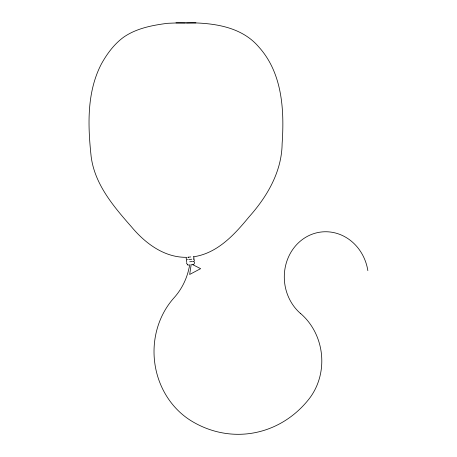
<?xml version="1.0" encoding="UTF-8"?>
<svg xmlns="http://www.w3.org/2000/svg" width="457" height="457" viewBox="0 0 457 457"><rect width="100%" height="100%" fill="white"/><g stroke="black" fill="none" stroke-linecap="round" stroke-linejoin="round"><path stroke-width="0.69" d="M186.776 262.409L186.61 263.569L187.576 264.335M186.759 259.856L186.336 260.61L186.713 261.718M187.587 264.397L187.696 265.094L190.089 264.894M186.776 257.365L186.113 258.268L186.724 259.542M193.505 259.016L194.168 258.119L193.551 256.845M191.22 264.352L189.672 274.463L200.629 268.665L192.848 264.729M193.425 256.8C217.315 253.435 234.464 234.647 248.956 216.989C267.145 196.659 281.78 171.712 282.123 143.692C284.425 110.354 282.449 73.2 258.891 47.077C237.057 21.245 198.241 21.959 167.53 23.313C152.29 25.272 136.26 28.323 123.441 37.325C114.079 44.215 107.012 53.823 101.42 63.906C86.63 92.257 87.818 125.669 91.154 156.58C94.73 184.439 113.622 206.501 131.462 226.815C144.989 243.067 163.886 257.382 185.942 257.325M188.233 257.222L188.81 257.171L187.844 257.24M189.255 257.091L190.803 256.943M187.37 259.639L187.667 259.61M188.758 259.507L191.74 259.222M189.701 261.787L192.58 261.513M192.077 264.706C194.156 265.443 195.573 261.992 193.454 261.427C194.676 261.301 194.688 259.319 193.511 259.096M186.456 23.09L195.922 22.85M175.968 22.85L185.433 23.09M300.626 313.593A46.003 42.055 84.6 0 1 304.67 237.943A46.003 42.055 84.6 0 1 367.856 270.624M189.535 265.597A63.883 58.41 84.6 0 1 174.14 297.684A78.193 71.492 84.6 0 0 191.774 421.183A103.722 94.828 84.6 0 0 308.761 399.315A59.456 54.36 84.6 0 0 300.649 313.559"/></g></svg>
